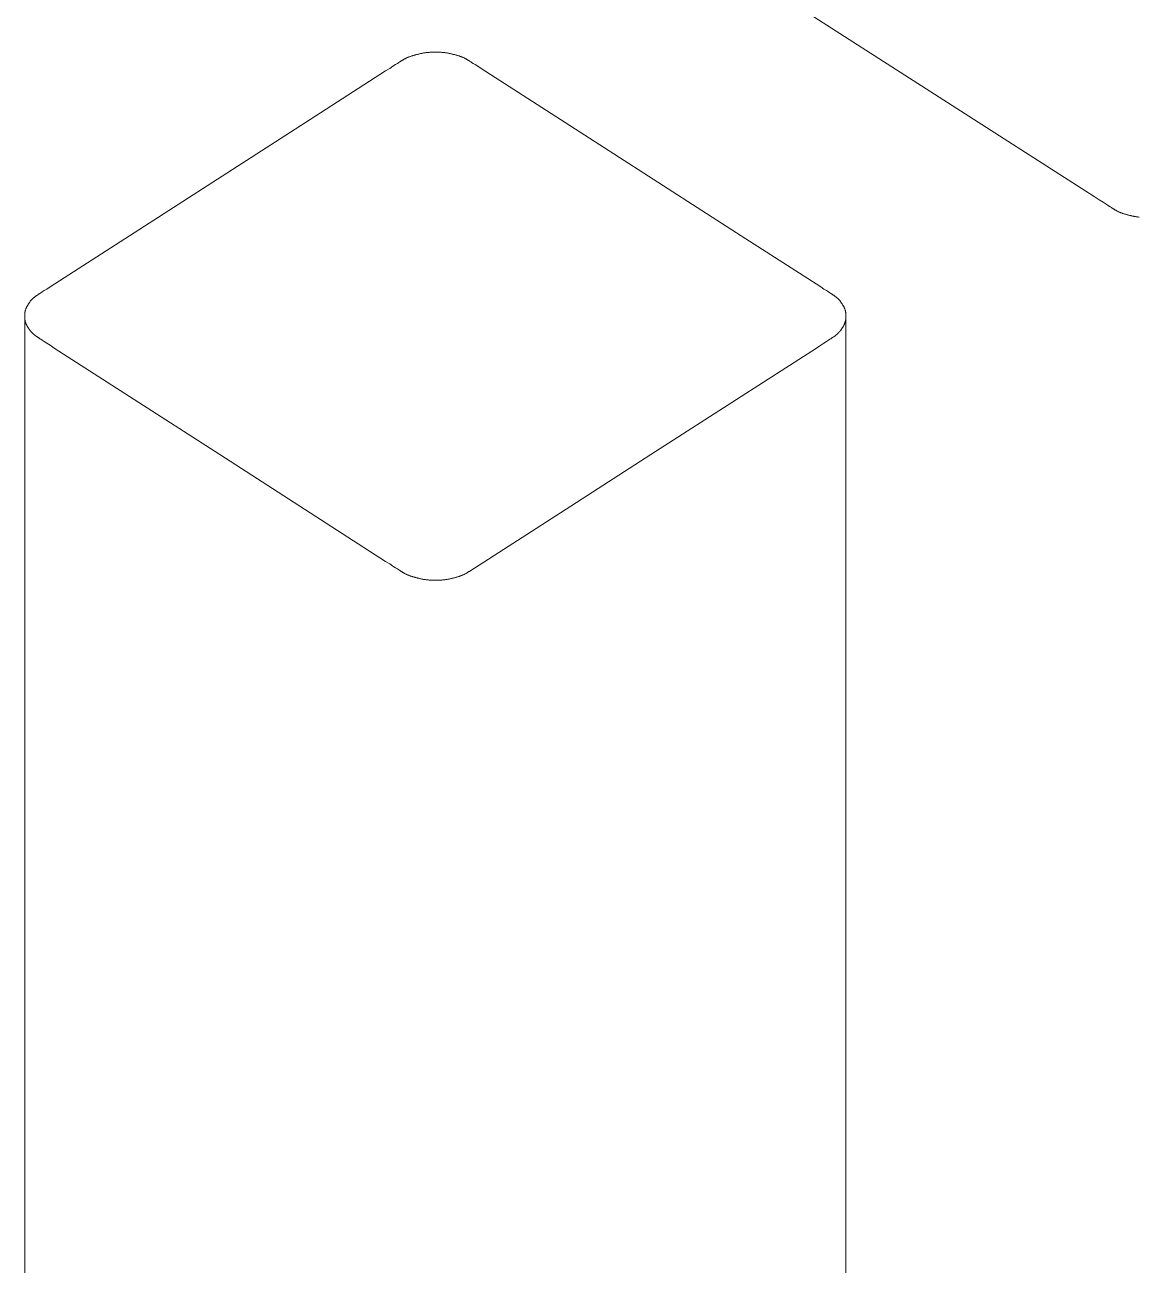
# Model space of a CAD drawing. Units: millimetres at full size, sheet at 1:100. Extents: x -138278 to 134990, y -16593 to 30671.
# Drawn here: x 130980 to 131647, y 22481 to 23224 of the extents above; entities that cross this region are included whole.
import ezdxf

# ---------------------------------------------------------------- set-up
doc = ezdxf.new("R2010")
doc.units = ezdxf.units.MM
doc.header["$LTSCALE"] = 100
doc.layers.add('F-0_枠', color=134, linetype='Continuous', lineweight=18)

msp = doc.modelspace()

# ---------------------------------------------------------------- linework, layer by layer
at = {"layer": 'F-0_枠'}
for p, q in [((130980, 23045), (130980, 23047)), ((130980, 23045), (130980, 23047)), ((131471.2, 23047.5), (131471.2, 23047.2)), ((131471.2, 23047.5), (131471.2, 23047.2)), ((131471.2, 23047.2), (131471.2, 23047.2)), ((131471.2, 23047.2), (131471.2, 23047.2)), ((131471.3, 23049.3), (131471.3, 22309.8)), ((131471.3, 23049.3), (131471.3, 22309.8)), ((130980.4, 23045.5), (130980.5, 23045.3)), ((130980.4, 23045.5), (130980.5, 23045.3)), ((130983.1, 23040.7), (130983.1, 23040.7)), ((130983.1, 23040.7), (130983.1, 23040.7)), ((131468.1, 23040.7), (131468, 23040.6)), ((131468.1, 23040.7), (131468, 23040.6)), ((130987, 23037.1), (130987.2, 23036.9)), ((130987, 23037.1), (130987.2, 23036.9)), ((130987.6, 23036.7), (130987.8, 23036.6)), ((130987.6, 23036.7), (130987.8, 23036.6)), ((130987.8, 23036.6), (130987.9, 23036.5)), ((130987.8, 23036.6), (130987.9, 23036.5)), ((130987.9, 23036.5), (130988.1, 23036.4)), ((130987.9, 23036.5), (130988.1, 23036.4)), ((130990.3, 23034.9), (130991.5, 23034.2)), ((130990.3, 23034.9), (130991.5, 23034.2)), ((130991.5, 23034.2), (130993, 23033.2)), ((130991.5, 23034.2), (130993, 23033.2)), ((131463.2, 23036.5), (131463.1, 23036.4)), ((131463.2, 23036.5), (131463.1, 23036.4)), ((131464.3, 23037.1), (131464.2, 23037.1)), ((131464.3, 23037.1), (131464.2, 23037.1)), ((131464.8, 23037.5), (131464.9, 23037.6)), ((131464.8, 23037.5), (131464.9, 23037.6)), ((131246.3, 22896.8), (131300.4, 22931.7)), ((131246.3, 22896.8), (131300.4, 22931.7)), ((131242.8, 22894.8), (131243.1, 22894.9)), ((131242.8, 22894.8), (131243.1, 22894.9)), ((131243.1, 22894.9), (131243.4, 22895.1)), ((131243.1, 22894.9), (131243.4, 22895.1)), ((131243.4, 22895.1), (131243.7, 22895.2)), ((131243.4, 22895.1), (131243.7, 22895.2)), ((131245.1, 22896.1), (131244.9, 22895.9)), ((131245.1, 22896.1), (131244.9, 22895.9)), ((131245.4, 22896.3), (131245.1, 22896.1)), ((131245.4, 22896.3), (131245.1, 22896.1)), ((131245.7, 22896.5), (131245.4, 22896.3)), ((131245.7, 22896.5), (131245.4, 22896.3)), ((131246.1, 22896.7), (131246.4, 22896.9)), ((131246.1, 22896.7), (131246.4, 22896.9))]:
    msp.add_line(p, q, dxfattribs=at)
for points in [[(131434.3, 23240.1), (131619.8, 23120.9), (131622.8, 23119), (131625.1, 23117.5), (131627, 23116.3), (131628.4, 23115.4), (131629.4, 23114.8), (131630.1, 23114.3), (131630.6, 23114), (131630.9, 23113.8), (131631, 23113.7), (131631.2, 23113.6), (131631.3, 23113.5), (131631.5, 23113.4), (131631.7, 23113.3), (131631.9, 23113.1), (131632.2, 23113), (131632.4, 23112.8), (131632.7, 23112.7), (131633, 23112.5), (131633.3, 23112.3), (131633.6, 23112.2), (131633.9, 23112), (131634.2, 23111.9), (131634.5, 23111.7), (131634.8, 23111.6), (131635.2, 23111.4), (131635.5, 23111.3), (131635.8, 23111.2), (131636.2, 23111.1), (131636.5, 23110.9), (131636.8, 23110.8), (131637.2, 23110.7), (131637.5, 23110.6), (131637.8, 23110.5), (131638.2, 23110.4), (131638.5, 23110.3), (131638.9, 23110.2), (131639.2, 23110.1), (131639.6, 23110)], [(131434.3, 23240.1), (131619.8, 23120.9), (131622.8, 23119), (131625.1, 23117.5), (131627, 23116.3), (131628.4, 23115.4), (131629.4, 23114.8), (131630.1, 23114.3), (131630.6, 23114), (131630.9, 23113.8), (131631, 23113.7), (131631.2, 23113.6), (131631.3, 23113.5), (131631.5, 23113.4), (131631.7, 23113.3), (131631.9, 23113.1), (131632.2, 23113), (131632.4, 23112.8), (131632.7, 23112.7), (131633, 23112.5), (131633.3, 23112.3), (131633.6, 23112.2), (131633.9, 23112), (131634.2, 23111.9), (131634.5, 23111.7), (131634.8, 23111.6), (131635.2, 23111.4), (131635.5, 23111.3), (131635.8, 23111.2), (131636.2, 23111.1), (131636.5, 23110.9), (131636.8, 23110.8), (131637.2, 23110.7), (131637.5, 23110.6), (131637.8, 23110.5), (131638.2, 23110.4), (131638.5, 23110.3), (131638.9, 23110.2), (131639.2, 23110.1), (131639.6, 23110)], [(130995, 23066.9), (131042.5, 23097.5), (131150.7, 23167.1), (131195.8, 23196.1), (131198.3, 23197.6), (131200.2, 23198.9), (131201.8, 23199.9), (131202.9, 23200.6), (131203.8, 23201.2), (131204.4, 23201.5), (131204.8, 23201.8), (131205, 23202), (131205.2, 23202.1), (131205.3, 23202.2), (131205.5, 23202.3), (131205.7, 23202.4), (131205.9, 23202.5), (131206.1, 23202.6), (131206.4, 23202.8), (131206.6, 23202.9), (131206.9, 23203.1), (131207.2, 23203.3), (131207.5, 23203.4), (131207.8, 23203.6), (131208.1, 23203.8), (131208.4, 23203.9), (131208.7, 23204.1), (131209.1, 23204.2), (131209.4, 23204.3), (131209.7, 23204.5), (131210.1, 23204.6), (131210.4, 23204.7), (131210.7, 23204.8), (131211.1, 23205), (131211.4, 23205.1), (131211.8, 23205.2), (131212.1, 23205.3), (131212.5, 23205.4), (131212.8, 23205.5), (131213.2, 23205.6)], [(130995, 23066.9), (131042.5, 23097.5), (131150.7, 23167.1), (131195.8, 23196.1), (131198.3, 23197.6), (131200.2, 23198.9), (131201.8, 23199.9), (131202.9, 23200.6), (131203.8, 23201.2), (131204.4, 23201.5), (131204.8, 23201.8), (131205, 23202), (131205.2, 23202.1), (131205.3, 23202.2), (131205.5, 23202.3), (131205.7, 23202.4), (131205.9, 23202.5), (131206.1, 23202.6), (131206.4, 23202.8), (131206.6, 23202.9), (131206.9, 23203.1), (131207.2, 23203.3), (131207.5, 23203.4), (131207.8, 23203.6), (131208.1, 23203.8), (131208.4, 23203.9), (131208.7, 23204.1), (131209.1, 23204.2), (131209.4, 23204.3), (131209.7, 23204.5), (131210.1, 23204.6), (131210.4, 23204.7), (131210.7, 23204.8), (131211.1, 23205), (131211.4, 23205.1), (131211.8, 23205.2), (131212.1, 23205.3), (131212.5, 23205.4), (131212.8, 23205.5), (131213.2, 23205.6)], [(131213.2, 23205.6), (131213.5, 23205.7), (131213.9, 23205.8), (131214.2, 23205.9), (131214.6, 23206), (131214.9, 23206), (131215.3, 23206.1), (131215.6, 23206.2), (131216, 23206.3), (131216.3, 23206.4), (131216.7, 23206.5), (131217.1, 23206.6), (131217.4, 23206.6), (131217.8, 23206.7), (131218.1, 23206.8), (131218.5, 23206.9), (131218.9, 23206.9), (131219.2, 23207), (131219.6, 23207), (131220, 23207.1), (131220.4, 23207.1), (131220.7, 23207.2), (131221.1, 23207.2), (131221.5, 23207.2), (131221.9, 23207.2), (131222.2, 23207.3), (131222.6, 23207.3), (131223, 23207.3), (131223.4, 23207.3), (131223.7, 23207.3), (131224.1, 23207.3), (131224.5, 23207.3), (131224.9, 23207.3), (131225.3, 23207.3), (131225.6, 23207.3), (131226, 23207.3), (131226.4, 23207.3), (131226.8, 23207.3), (131227.1, 23207.3), (131227.5, 23207.3)], [(131213.2, 23205.6), (131213.5, 23205.7), (131213.9, 23205.8), (131214.2, 23205.9), (131214.6, 23206), (131214.9, 23206), (131215.3, 23206.1), (131215.6, 23206.2), (131216, 23206.3), (131216.3, 23206.4), (131216.7, 23206.5), (131217.1, 23206.6), (131217.4, 23206.6), (131217.8, 23206.7), (131218.1, 23206.8), (131218.5, 23206.9), (131218.9, 23206.9), (131219.2, 23207), (131219.6, 23207), (131220, 23207.1), (131220.4, 23207.1), (131220.7, 23207.2), (131221.1, 23207.2), (131221.5, 23207.2), (131221.9, 23207.2), (131222.2, 23207.3), (131222.6, 23207.3), (131223, 23207.3), (131223.4, 23207.3), (131223.7, 23207.3), (131224.1, 23207.3), (131224.5, 23207.3), (131224.9, 23207.3), (131225.3, 23207.3), (131225.6, 23207.3), (131226, 23207.3), (131226.4, 23207.3), (131226.8, 23207.3), (131227.1, 23207.3), (131227.5, 23207.3)], [(131227.5, 23207.3), (131227.9, 23207.3), (131228.3, 23207.3), (131228.6, 23207.3), (131229, 23207.3), (131229.4, 23207.2), (131229.8, 23207.2), (131230.1, 23207.2), (131230.5, 23207.2), (131230.9, 23207.1), (131231.3, 23207.1), (131231.6, 23207), (131232, 23207), (131232.4, 23206.9), (131232.7, 23206.9), (131233.1, 23206.8), (131233.5, 23206.7), (131233.8, 23206.6), (131234.2, 23206.6), (131234.5, 23206.5), (131234.9, 23206.4), (131235.2, 23206.3), (131235.6, 23206.2), (131235.9, 23206.1), (131236.3, 23206), (131236.7, 23206), (131237, 23205.9), (131237.4, 23205.8), (131237.7, 23205.7), (131238.1, 23205.6), (131238.4, 23205.5), (131238.8, 23205.4), (131239.1, 23205.3), (131239.4, 23205.2), (131239.8, 23205.1), (131240.1, 23205), (131240.5, 23204.8), (131240.8, 23204.7), (131241.1, 23204.6), (131241.5, 23204.5)], [(131227.5, 23207.3), (131227.9, 23207.3), (131228.3, 23207.3), (131228.6, 23207.3), (131229, 23207.3), (131229.4, 23207.2), (131229.8, 23207.2), (131230.1, 23207.2), (131230.5, 23207.2), (131230.9, 23207.1), (131231.3, 23207.1), (131231.6, 23207), (131232, 23207), (131232.4, 23206.9), (131232.7, 23206.9), (131233.1, 23206.8), (131233.5, 23206.7), (131233.8, 23206.6), (131234.2, 23206.6), (131234.5, 23206.5), (131234.9, 23206.4), (131235.2, 23206.3), (131235.6, 23206.2), (131235.9, 23206.1), (131236.3, 23206), (131236.7, 23206), (131237, 23205.9), (131237.4, 23205.8), (131237.7, 23205.7), (131238.1, 23205.6), (131238.4, 23205.5), (131238.8, 23205.4), (131239.1, 23205.3), (131239.4, 23205.2), (131239.8, 23205.1), (131240.1, 23205), (131240.5, 23204.8), (131240.8, 23204.7), (131241.1, 23204.6), (131241.5, 23204.5)], [(131241.5, 23204.5), (131241.8, 23204.3), (131242.1, 23204.2), (131242.4, 23204.1), (131242.8, 23203.9), (131243.1, 23203.8), (131243.4, 23203.6), (131243.7, 23203.4), (131244, 23203.3), (131244.3, 23203.1), (131244.5, 23202.9), (131244.8, 23202.8), (131245, 23202.6), (131245.3, 23202.5), (131245.5, 23202.4), (131245.7, 23202.3), (131245.8, 23202.2), (131245.9, 23202.1), (131246.1, 23202), (131246.4, 23201.8), (131246.8, 23201.5), (131247.3, 23201.2), (131248.2, 23200.6), (131249.4, 23199.9), (131250.9, 23198.9), (131252.9, 23197.6), (131300.4, 23167.1), (131408.6, 23097.5), (131456.2, 23066.9), (131458.1, 23065.6), (131459.6, 23064.7), (131460.8, 23063.9), (131461.7, 23063.4), (131462.3, 23063), (131462.6, 23062.7), (131462.9, 23062.6), (131463.1, 23062.5), (131463.2, 23062.4), (131463.4, 23062.3), (131463.5, 23062.2)], [(131241.5, 23204.5), (131241.8, 23204.3), (131242.1, 23204.2), (131242.4, 23204.1), (131242.8, 23203.9), (131243.1, 23203.8), (131243.4, 23203.6), (131243.7, 23203.4), (131244, 23203.3), (131244.3, 23203.1), (131244.5, 23202.9), (131244.8, 23202.8), (131245, 23202.6), (131245.3, 23202.5), (131245.5, 23202.4), (131245.7, 23202.3), (131245.8, 23202.2), (131245.9, 23202.1), (131246.1, 23202), (131246.4, 23201.8), (131246.8, 23201.5), (131247.3, 23201.2), (131248.2, 23200.6), (131249.4, 23199.9), (131250.9, 23198.9), (131252.9, 23197.6), (131300.4, 23167.1), (131408.6, 23097.5), (131456.2, 23066.9), (131458.1, 23065.6), (131459.6, 23064.7), (131460.8, 23063.9), (131461.7, 23063.4), (131462.3, 23063), (131462.6, 23062.7), (131462.9, 23062.6), (131463.1, 23062.5), (131463.2, 23062.4), (131463.4, 23062.3), (131463.5, 23062.2)], [(131639.6, 23110), (131639.9, 23109.9), (131640.3, 23109.8), (131640.6, 23109.7), (131641, 23109.6), (131641.3, 23109.6), (131641.7, 23109.5), (131642, 23109.4), (131642.4, 23109.3), (131642.7, 23109.2), (131643.1, 23109.1), (131643.5, 23109.1), (131643.8, 23109), (131644.2, 23108.9), (131644.5, 23108.9), (131644.9, 23108.8), (131645.3, 23108.8), (131645.6, 23108.7), (131646, 23108.7), (131646.4, 23108.6), (131646.8, 23108.6)], [(131639.6, 23110), (131639.9, 23109.9), (131640.3, 23109.8), (131640.6, 23109.7), (131641, 23109.6), (131641.3, 23109.6), (131641.7, 23109.5), (131642, 23109.4), (131642.4, 23109.3), (131642.7, 23109.2), (131643.1, 23109.1), (131643.5, 23109.1), (131643.8, 23109), (131644.2, 23108.9), (131644.5, 23108.9), (131644.9, 23108.8), (131645.3, 23108.8), (131645.6, 23108.7), (131646, 23108.7), (131646.4, 23108.6), (131646.8, 23108.6)], [(130995, 23066.9), (130993, 23065.6), (130991.5, 23064.7), (130990.3, 23063.9), (130989.5, 23063.4), (130988.9, 23063), (130988.5, 23062.7), (130988.2, 23062.6), (130988.1, 23062.5), (130987.9, 23062.4), (130987.8, 23062.3), (130987.6, 23062.2), (130987.4, 23062), (130987.2, 23061.9), (130986.9, 23061.7), (130986.7, 23061.6), (130986.5, 23061.4), (130986.2, 23061.2), (130985.9, 23061), (130985.7, 23060.8), (130985.5, 23060.6), (130985.2, 23060.4), (130985, 23060.2), (130984.8, 23060), (130984.5, 23059.8)], [(130995, 23066.9), (130993, 23065.6), (130991.5, 23064.7), (130990.3, 23063.9), (130989.5, 23063.4), (130988.9, 23063), (130988.5, 23062.7), (130988.2, 23062.6), (130988.1, 23062.5), (130987.9, 23062.4), (130987.8, 23062.3), (130987.6, 23062.2), (130987.4, 23062), (130987.2, 23061.9), (130986.9, 23061.7), (130986.7, 23061.6), (130986.5, 23061.4), (130986.2, 23061.2), (130985.9, 23061), (130985.7, 23060.8), (130985.5, 23060.6), (130985.2, 23060.4), (130985, 23060.2), (130984.8, 23060), (130984.5, 23059.8)], [(131463.5, 23062.2), (131463.7, 23062), (131464, 23061.9), (131464.2, 23061.7), (131464.4, 23061.6), (131464.7, 23061.4), (131464.9, 23061.2), (131465.2, 23061), (131465.5, 23060.8), (131465.7, 23060.6), (131465.9, 23060.4), (131466.2, 23060.2), (131466.4, 23060), (131466.6, 23059.8), (131466.8, 23059.6), (131467, 23059.4), (131467.2, 23059.2), (131467.4, 23058.9), (131467.6, 23058.7), (131467.8, 23058.5), (131467.9, 23058.3), (131468.1, 23058.1), (131468.2, 23057.8), (131468.4, 23057.6), (131468.5, 23057.4), (131468.7, 23057.2), (131468.8, 23056.9), (131469, 23056.7), (131469.1, 23056.5), (131469.3, 23056.2), (131469.4, 23056), (131469.6, 23055.8), (131469.7, 23055.6), (131469.8, 23055.3), (131470, 23055.1), (131470.1, 23054.9), (131470.2, 23054.7), (131470.3, 23054.4), (131470.4, 23054.2), (131470.5, 23054)], [(131463.5, 23062.2), (131463.7, 23062), (131464, 23061.9), (131464.2, 23061.7), (131464.4, 23061.6), (131464.7, 23061.4), (131464.9, 23061.2), (131465.2, 23061), (131465.5, 23060.8), (131465.7, 23060.6), (131465.9, 23060.4), (131466.2, 23060.2), (131466.4, 23060), (131466.6, 23059.8), (131466.8, 23059.6), (131467, 23059.4), (131467.2, 23059.2), (131467.4, 23058.9), (131467.6, 23058.7), (131467.8, 23058.5), (131467.9, 23058.3), (131468.1, 23058.1), (131468.2, 23057.8), (131468.4, 23057.6), (131468.5, 23057.4), (131468.7, 23057.2), (131468.8, 23056.9), (131469, 23056.7), (131469.1, 23056.5), (131469.3, 23056.2), (131469.4, 23056), (131469.6, 23055.8), (131469.7, 23055.6), (131469.8, 23055.3), (131470, 23055.1), (131470.1, 23054.9), (131470.2, 23054.7), (131470.3, 23054.4), (131470.4, 23054.2), (131470.5, 23054)], [(130984.5, 23059.8), (130984.3, 23059.6), (130984.1, 23059.4), (130983.9, 23059.2), (130983.8, 23058.9), (130983.6, 23058.7), (130983.4, 23058.5), (130983.2, 23058.3), (130983.1, 23058.1), (130982.9, 23057.8), (130982.8, 23057.6), (130982.6, 23057.4), (130982.5, 23057.2), (130982.3, 23056.9), (130982.2, 23056.7), (130982, 23056.5), (130981.9, 23056.2), (130981.8, 23056), (130981.6, 23055.8), (130981.5, 23055.6), (130981.4, 23055.3), (130981.2, 23055.1), (130981.1, 23054.9), (130981, 23054.7), (130980.9, 23054.4), (130980.8, 23054.2), (130980.6, 23054), (130980.6, 23053.7), (130980.5, 23053.5), (130980.4, 23053.2), (130980.3, 23053), (130980.2, 23052.8), (130980.2, 23052.5), (130980.1, 23052.3), (130980.1, 23052), (130980, 23051.8), (130980, 23051.6), (130980, 23051.3), (130980, 23051.1), (130980, 23050.8)], [(130984.5, 23059.8), (130984.3, 23059.6), (130984.1, 23059.4), (130983.9, 23059.2), (130983.8, 23058.9), (130983.6, 23058.7), (130983.4, 23058.5), (130983.2, 23058.3), (130983.1, 23058.1), (130982.9, 23057.8), (130982.8, 23057.6), (130982.6, 23057.4), (130982.5, 23057.2), (130982.3, 23056.9), (130982.2, 23056.7), (130982, 23056.5), (130981.9, 23056.2), (130981.8, 23056), (130981.6, 23055.8), (130981.5, 23055.6), (130981.4, 23055.3), (130981.2, 23055.1), (130981.1, 23054.9), (130981, 23054.7), (130980.9, 23054.4), (130980.8, 23054.2), (130980.6, 23054), (130980.6, 23053.7), (130980.5, 23053.5), (130980.4, 23053.2), (130980.3, 23053), (130980.2, 23052.8), (130980.2, 23052.5), (130980.1, 23052.3), (130980.1, 23052), (130980, 23051.8), (130980, 23051.6), (130980, 23051.3), (130980, 23051.1), (130980, 23050.8)], [(130980, 23050.8), (130979.9, 23050.6), (130979.9, 23050.4), (130979.9, 23050.1), (130979.9, 23049.9), (130979.9, 23049.6), (130979.9, 23049.4), (130979.9, 23049.1), (130979.9, 23048.9), (130979.9, 23048.7), (130979.9, 23048.4), (130979.9, 23048.2), (130980, 23047.9), (130980, 23047.7), (130980, 23047.5), (130980, 23047.2), (130980, 23047), (130980.1, 23046.7), (130980.1, 23046.5), (130980.2, 23046.3), (130980.2, 23046), (130980.3, 23045.8), (130980.4, 23045.5)], [(130980, 23050.8), (130979.9, 23050.6), (130979.9, 23050.4), (130979.9, 23050.1), (130979.9, 23049.9), (130979.9, 23049.6), (130979.9, 23049.4), (130979.9, 23049.1), (130979.9, 23048.9), (130979.9, 23048.7), (130979.9, 23048.4), (130979.9, 23048.2), (130980, 23047.9), (130980, 23047.7), (130980, 23047.5), (130980, 23047.2), (130980, 23047), (130980.1, 23046.7), (130980.1, 23046.5), (130980.2, 23046.3), (130980.2, 23046), (130980.3, 23045.8), (130980.4, 23045.5)], [(131470.2, 23044.1), (131470.3, 23044.3), (131470.3, 23044.4), (131470.4, 23044.5), (131470.4, 23044.6), (131470.4, 23044.7), (131470.5, 23044.8), (131470.5, 23045), (131470.6, 23045.1), (131470.6, 23045.2), (131470.6, 23045.3), (131470.7, 23045.4), (131470.7, 23045.5), (131470.8, 23045.7), (131470.8, 23045.8), (131470.8, 23045.9), (131470.9, 23046), (131470.9, 23046.1), (131470.9, 23046.2), (131471, 23046.4), (131471, 23046.5), (131471, 23046.6), (131471.1, 23046.7), (131471.1, 23046.8), (131471.1, 23046.9), (131471.1, 23047.1), (131471.2, 23047.2)], [(131470.2, 23044.1), (131470.3, 23044.3), (131470.3, 23044.4), (131470.4, 23044.5), (131470.4, 23044.6), (131470.4, 23044.7), (131470.5, 23044.8), (131470.5, 23045), (131470.6, 23045.1), (131470.6, 23045.2), (131470.6, 23045.3), (131470.7, 23045.4), (131470.7, 23045.5), (131470.8, 23045.7), (131470.8, 23045.8), (131470.8, 23045.9), (131470.9, 23046), (131470.9, 23046.1), (131470.9, 23046.2), (131471, 23046.4), (131471, 23046.5), (131471, 23046.6), (131471.1, 23046.7), (131471.1, 23046.8), (131471.1, 23046.9), (131471.1, 23047.1), (131471.2, 23047.2)], [(131470.5, 23054), (131470.6, 23053.7), (131470.7, 23053.5), (131470.8, 23053.2), (131470.9, 23053), (131470.9, 23052.8), (131471, 23052.5), (131471.1, 23052.3), (131471.1, 23052), (131471.1, 23051.8), (131471.2, 23051.6), (131471.2, 23051.3), (131471.2, 23051.1), (131471.2, 23050.8), (131471.2, 23050.6), (131471.3, 23050.4), (131471.3, 23050.1), (131471.3, 23049.9), (131471.3, 23049.6), (131471.3, 23049.4), (131471.3, 23049.1), (131471.3, 23048.9), (131471.3, 23048.7), (131471.3, 23048.4), (131471.2, 23048.2)], [(131470.5, 23054), (131470.6, 23053.7), (131470.7, 23053.5), (131470.8, 23053.2), (131470.9, 23053), (131470.9, 23052.8), (131471, 23052.5), (131471.1, 23052.3), (131471.1, 23052), (131471.1, 23051.8), (131471.2, 23051.6), (131471.2, 23051.3), (131471.2, 23051.1), (131471.2, 23050.8), (131471.2, 23050.6), (131471.3, 23050.4), (131471.3, 23050.1), (131471.3, 23049.9), (131471.3, 23049.6), (131471.3, 23049.4), (131471.3, 23049.1), (131471.3, 23048.9), (131471.3, 23048.7), (131471.3, 23048.4), (131471.2, 23048.2)], [(131471.2, 23048.2), (131471.2, 23047.9), (131471.2, 23047.7), (131471.2, 23047.5)], [(131471.2, 23048.2), (131471.2, 23047.9), (131471.2, 23047.7), (131471.2, 23047.5)], [(130985.4, 22300.3), (130984.1, 22309.3), (130983.1, 22318.3), (130982.3, 22327.4), (130981.6, 22336.4), (130981.1, 22345.2), (130980.7, 22353.8), (130980.4, 22362.1), (130980.2, 22369.9), (130980.1, 22377.2), (130980, 22383.8), (130980, 22389.7), (130980, 22394.8), (130980, 23019.3), (130980, 23026.4), (130980, 23032.2), (130980, 23036.7), (130980, 23040), (130980, 23042.4), (130980, 23044), (130980, 23045)], [(130985.4, 22300.3), (130984.1, 22309.3), (130983.1, 22318.3), (130982.3, 22327.4), (130981.6, 22336.4), (130981.1, 22345.2), (130980.7, 22353.8), (130980.4, 22362.1), (130980.2, 22369.9), (130980.1, 22377.2), (130980, 22383.8), (130980, 22389.7), (130980, 22394.8), (130980, 23019.3), (130980, 23026.4), (130980, 23032.2), (130980, 23036.7), (130980, 23040), (130980, 23042.4), (130980, 23044), (130980, 23045)], [(130980.5, 23045.3), (130980.6, 23045.1), (130980.6, 23044.8), (130980.8, 23044.6), (130980.9, 23044.4), (130981, 23044.1), (130981.1, 23043.9), (130981.2, 23043.7), (130981.4, 23043.4), (130981.5, 23043.2), (130981.6, 23043), (130981.8, 23042.8), (130981.9, 23042.5), (130982, 23042.3), (130982.2, 23042.1), (130982.3, 23041.9), (130982.5, 23041.6), (130982.6, 23041.4), (130982.8, 23041.2), (130982.9, 23041), (130983.1, 23040.7)], [(130980.5, 23045.3), (130980.6, 23045.1), (130980.6, 23044.8), (130980.8, 23044.6), (130980.9, 23044.4), (130981, 23044.1), (130981.1, 23043.9), (130981.2, 23043.7), (130981.4, 23043.4), (130981.5, 23043.2), (130981.6, 23043), (130981.8, 23042.8), (130981.9, 23042.5), (130982, 23042.3), (130982.2, 23042.1), (130982.3, 23041.9), (130982.5, 23041.6), (130982.6, 23041.4), (130982.8, 23041.2), (130982.9, 23041), (130983.1, 23040.7)], [(130983.1, 23040.7), (130983.2, 23040.6), (130983.3, 23040.5), (130983.3, 23040.4), (130983.4, 23040.3), (130983.5, 23040.3), (130983.5, 23040.2), (130983.6, 23040.1), (130983.7, 23040), (130983.8, 23039.9), (130983.8, 23039.9), (130983.9, 23039.8), (130984, 23039.7), (130984, 23039.6), (130984.1, 23039.5), (130984.2, 23039.5), (130984.3, 23039.4), (130984.3, 23039.3), (130984.4, 23039.2), (130984.5, 23039.2), (130984.6, 23039.1), (130984.7, 23039), (130984.7, 23038.9), (130984.8, 23038.8), (130984.9, 23038.8), (130985, 23038.7), (130985.1, 23038.6), (130985.2, 23038.5), (130985.3, 23038.5), (130985.3, 23038.4), (130985.4, 23038.3), (130985.5, 23038.3), (130985.6, 23038.2), (130985.7, 23038.1), (130985.8, 23038), (130985.9, 23038), (130985.9, 23037.9), (130986, 23037.8), (130986.1, 23037.7), (130986.2, 23037.7)], [(130983.1, 23040.7), (130983.2, 23040.6), (130983.3, 23040.5), (130983.3, 23040.4), (130983.4, 23040.3), (130983.5, 23040.3), (130983.5, 23040.2), (130983.6, 23040.1), (130983.7, 23040), (130983.8, 23039.9), (130983.8, 23039.9), (130983.9, 23039.8), (130984, 23039.7), (130984, 23039.6), (130984.1, 23039.5), (130984.2, 23039.5), (130984.3, 23039.4), (130984.3, 23039.3), (130984.4, 23039.2), (130984.5, 23039.2), (130984.6, 23039.1), (130984.7, 23039), (130984.7, 23038.9), (130984.8, 23038.8), (130984.9, 23038.8), (130985, 23038.7), (130985.1, 23038.6), (130985.2, 23038.5), (130985.3, 23038.5), (130985.3, 23038.4), (130985.4, 23038.3), (130985.5, 23038.3), (130985.6, 23038.2), (130985.7, 23038.1), (130985.8, 23038), (130985.9, 23038), (130985.9, 23037.9), (130986, 23037.8), (130986.1, 23037.7), (130986.2, 23037.7)], [(131464.9, 23037.6), (131465, 23037.7), (131465.1, 23037.8), (131465.3, 23037.9), (131465.4, 23038), (131465.5, 23038.1), (131465.6, 23038.2), (131465.7, 23038.3), (131465.8, 23038.4), (131465.9, 23038.5), (131466.1, 23038.6), (131466.2, 23038.7), (131466.3, 23038.8), (131466.4, 23038.9), (131466.5, 23039), (131466.6, 23039.1), (131466.7, 23039.3), (131466.8, 23039.4), (131466.9, 23039.5), (131467, 23039.6), (131467.1, 23039.7), (131467.2, 23039.8), (131467.3, 23039.9), (131467.4, 23040), (131467.5, 23040.1), (131467.6, 23040.2), (131467.7, 23040.3), (131467.8, 23040.4), (131467.9, 23040.5), (131468, 23040.6)], [(131464.9, 23037.6), (131465, 23037.7), (131465.1, 23037.8), (131465.3, 23037.9), (131465.4, 23038), (131465.5, 23038.1), (131465.6, 23038.2), (131465.7, 23038.3), (131465.8, 23038.4), (131465.9, 23038.5), (131466.1, 23038.6), (131466.2, 23038.7), (131466.3, 23038.8), (131466.4, 23038.9), (131466.5, 23039), (131466.6, 23039.1), (131466.7, 23039.3), (131466.8, 23039.4), (131466.9, 23039.5), (131467, 23039.6), (131467.1, 23039.7), (131467.2, 23039.8), (131467.3, 23039.9), (131467.4, 23040), (131467.5, 23040.1), (131467.6, 23040.2), (131467.7, 23040.3), (131467.8, 23040.4), (131467.9, 23040.5), (131468, 23040.6)], [(131470.2, 23044.1), (131470.1, 23043.9), (131470, 23043.7), (131469.8, 23043.4), (131469.7, 23043.2), (131469.6, 23043), (131469.4, 23042.8), (131469.3, 23042.5), (131469.1, 23042.3), (131469, 23042.1), (131468.8, 23041.9), (131468.7, 23041.6), (131468.5, 23041.4), (131468.4, 23041.2), (131468.2, 23041), (131468.1, 23040.7)], [(131470.2, 23044.1), (131470.1, 23043.9), (131470, 23043.7), (131469.8, 23043.4), (131469.7, 23043.2), (131469.6, 23043), (131469.4, 23042.8), (131469.3, 23042.5), (131469.1, 23042.3), (131469, 23042.1), (131468.8, 23041.9), (131468.7, 23041.6), (131468.5, 23041.4), (131468.4, 23041.2), (131468.2, 23041), (131468.1, 23040.7)], [(130986.2, 23037.7), (130986.3, 23037.6), (130986.4, 23037.5), (130986.5, 23037.4), (130986.6, 23037.4), (130986.7, 23037.3), (130986.8, 23037.2), (130986.9, 23037.2), (130987, 23037.1)], [(130986.2, 23037.7), (130986.3, 23037.6), (130986.4, 23037.5), (130986.5, 23037.4), (130986.6, 23037.4), (130986.7, 23037.3), (130986.8, 23037.2), (130986.9, 23037.2), (130987, 23037.1)], [(130987.2, 23036.9), (130987.4, 23036.8), (130987.6, 23036.7)], [(130987.2, 23036.9), (130987.4, 23036.8), (130987.6, 23036.7)], [(130988.1, 23036.4), (130988.2, 23036.3), (130988.5, 23036.1), (130988.9, 23035.8), (130989.5, 23035.5), (130990.3, 23034.9)], [(130988.1, 23036.4), (130988.2, 23036.3), (130988.5, 23036.1), (130988.9, 23035.8), (130989.5, 23035.5), (130990.3, 23034.9)], [(130993, 23033.2), (130995, 23031.9), (130997.4, 23030.3)], [(130993, 23033.2), (130995, 23031.9), (130997.4, 23030.3)], [(131300.4, 22931.7), (131354.5, 22966.5), (131408.6, 23001.3), (131453.7, 23030.3), (131456.2, 23031.9), (131458.1, 23033.2)], [(131300.4, 22931.7), (131354.5, 22966.5), (131408.6, 23001.3), (131453.7, 23030.3), (131456.2, 23031.9), (131458.1, 23033.2)], [(131463.1, 23036.4), (131462.9, 23036.3), (131462.6, 23036.1), (131462.3, 23035.8), (131461.7, 23035.5), (131460.8, 23034.9), (131459.6, 23034.2), (131458.1, 23033.2), (131456.2, 23031.9), (131453.7, 23030.3)], [(131463.1, 23036.4), (131462.9, 23036.3), (131462.6, 23036.1), (131462.3, 23035.8), (131461.7, 23035.5), (131460.8, 23034.9), (131459.6, 23034.2), (131458.1, 23033.2), (131456.2, 23031.9), (131453.7, 23030.3)], [(131464.2, 23037.1), (131464, 23036.9), (131463.7, 23036.8), (131463.5, 23036.7), (131463.4, 23036.6), (131463.2, 23036.5)], [(131464.2, 23037.1), (131464, 23036.9), (131463.7, 23036.8), (131463.5, 23036.7), (131463.4, 23036.6), (131463.2, 23036.5)], [(131464.3, 23037.1), (131464.4, 23037.2), (131464.5, 23037.3), (131464.7, 23037.4), (131464.8, 23037.5)], [(131464.3, 23037.1), (131464.4, 23037.2), (131464.5, 23037.3), (131464.7, 23037.4), (131464.8, 23037.5)], [(130995, 23031.9), (130997.4, 23030.3), (131042.5, 23001.3), (131096.6, 22966.5), (131150.7, 22931.7), (131195.8, 22902.6), (131198.3, 22901.1), (131200.2, 22899.8), (131201.8, 22898.8), (131202.9, 22898.1), (131203.8, 22897.5), (131204.4, 22897.1), (131204.8, 22896.9), (131205, 22896.7), (131205.2, 22896.6), (131205.3, 22896.5), (131205.5, 22896.4), (131205.7, 22896.3), (131205.9, 22896.2), (131206.1, 22896), (131206.4, 22895.9), (131206.6, 22895.7), (131206.9, 22895.6), (131207.2, 22895.4), (131207.5, 22895.2), (131207.8, 22895.1), (131208.1, 22894.9), (131208.4, 22894.8), (131208.7, 22894.6), (131209.1, 22894.5), (131209.4, 22894.3), (131209.7, 22894.2), (131210.1, 22894.1), (131210.4, 22893.9), (131210.7, 22893.8), (131211.1, 22893.7), (131211.4, 22893.6), (131211.8, 22893.5), (131212.1, 22893.4), (131212.5, 22893.3)], [(130995, 23031.9), (130997.4, 23030.3), (131042.5, 23001.3), (131096.6, 22966.5), (131150.7, 22931.7), (131195.8, 22902.6), (131198.3, 22901.1), (131200.2, 22899.8), (131201.8, 22898.8), (131202.9, 22898.1), (131203.8, 22897.5), (131204.4, 22897.1), (131204.8, 22896.9), (131205, 22896.7), (131205.2, 22896.6), (131205.3, 22896.5), (131205.5, 22896.4), (131205.7, 22896.3), (131205.9, 22896.2), (131206.1, 22896), (131206.4, 22895.9), (131206.6, 22895.7), (131206.9, 22895.6), (131207.2, 22895.4), (131207.5, 22895.2), (131207.8, 22895.1), (131208.1, 22894.9), (131208.4, 22894.8), (131208.7, 22894.6), (131209.1, 22894.5), (131209.4, 22894.3), (131209.7, 22894.2), (131210.1, 22894.1), (131210.4, 22893.9), (131210.7, 22893.8), (131211.1, 22893.7), (131211.4, 22893.6), (131211.8, 22893.5), (131212.1, 22893.4), (131212.5, 22893.3)], [(131212.5, 22893.3), (131212.8, 22893.2), (131213.2, 22893.1), (131213.5, 22893), (131213.9, 22892.9), (131214.2, 22892.8), (131214.6, 22892.7), (131214.9, 22892.6), (131215.3, 22892.5), (131215.6, 22892.5), (131216, 22892.4), (131216.3, 22892.3), (131216.7, 22892.2), (131217.1, 22892.1), (131217.4, 22892), (131217.8, 22892), (131218.1, 22891.9), (131218.5, 22891.8), (131218.9, 22891.8), (131219.2, 22891.7), (131219.6, 22891.7), (131220, 22891.6), (131220.4, 22891.6), (131220.7, 22891.5), (131221.1, 22891.5), (131221.5, 22891.5), (131221.9, 22891.4), (131222.2, 22891.4), (131222.6, 22891.4), (131223, 22891.4), (131223.4, 22891.4), (131223.7, 22891.4), (131224.1, 22891.4), (131224.5, 22891.4), (131224.9, 22891.4), (131225.3, 22891.4), (131225.6, 22891.4), (131226, 22891.4), (131226.4, 22891.4), (131226.8, 22891.4)], [(131212.5, 22893.3), (131212.8, 22893.2), (131213.2, 22893.1), (131213.5, 22893), (131213.9, 22892.9), (131214.2, 22892.8), (131214.6, 22892.7), (131214.9, 22892.6), (131215.3, 22892.5), (131215.6, 22892.5), (131216, 22892.4), (131216.3, 22892.3), (131216.7, 22892.2), (131217.1, 22892.1), (131217.4, 22892), (131217.8, 22892), (131218.1, 22891.9), (131218.5, 22891.8), (131218.9, 22891.8), (131219.2, 22891.7), (131219.6, 22891.7), (131220, 22891.6), (131220.4, 22891.6), (131220.7, 22891.5), (131221.1, 22891.5), (131221.5, 22891.5), (131221.9, 22891.4), (131222.2, 22891.4), (131222.6, 22891.4), (131223, 22891.4), (131223.4, 22891.4), (131223.7, 22891.4), (131224.1, 22891.4), (131224.5, 22891.4), (131224.9, 22891.4), (131225.3, 22891.4), (131225.6, 22891.4), (131226, 22891.4), (131226.4, 22891.4), (131226.8, 22891.4)], [(131226.8, 22891.4), (131227.1, 22891.4), (131227.5, 22891.4), (131227.9, 22891.4), (131228.3, 22891.4), (131228.6, 22891.4), (131229, 22891.4), (131229.4, 22891.4), (131229.8, 22891.5), (131230.1, 22891.5), (131230.5, 22891.5), (131230.9, 22891.6), (131231.3, 22891.6), (131231.6, 22891.7), (131232, 22891.7), (131232.4, 22891.8), (131232.7, 22891.8), (131233.1, 22891.9), (131233.5, 22892), (131233.8, 22892), (131234.2, 22892.1), (131234.5, 22892.2), (131234.9, 22892.3), (131235.2, 22892.4), (131235.6, 22892.5), (131235.9, 22892.5), (131236.3, 22892.6), (131236.7, 22892.7), (131237, 22892.8), (131237.4, 22892.9), (131237.7, 22893), (131238.1, 22893.1), (131238.4, 22893.2), (131238.8, 22893.3), (131239.1, 22893.4), (131239.4, 22893.5), (131239.8, 22893.6), (131240.1, 22893.7), (131240.5, 22893.8), (131240.8, 22893.9)], [(131226.8, 22891.4), (131227.1, 22891.4), (131227.5, 22891.4), (131227.9, 22891.4), (131228.3, 22891.4), (131228.6, 22891.4), (131229, 22891.4), (131229.4, 22891.4), (131229.8, 22891.5), (131230.1, 22891.5), (131230.5, 22891.5), (131230.9, 22891.6), (131231.3, 22891.6), (131231.6, 22891.7), (131232, 22891.7), (131232.4, 22891.8), (131232.7, 22891.8), (131233.1, 22891.9), (131233.5, 22892), (131233.8, 22892), (131234.2, 22892.1), (131234.5, 22892.2), (131234.9, 22892.3), (131235.2, 22892.4), (131235.6, 22892.5), (131235.9, 22892.5), (131236.3, 22892.6), (131236.7, 22892.7), (131237, 22892.8), (131237.4, 22892.9), (131237.7, 22893), (131238.1, 22893.1), (131238.4, 22893.2), (131238.8, 22893.3), (131239.1, 22893.4), (131239.4, 22893.5), (131239.8, 22893.6), (131240.1, 22893.7), (131240.5, 22893.8), (131240.8, 22893.9)], [(131240.8, 22893.9), (131241.1, 22894.1), (131241.5, 22894.2), (131241.8, 22894.3), (131242.1, 22894.5), (131242.4, 22894.6), (131242.8, 22894.8)], [(131240.8, 22893.9), (131241.1, 22894.1), (131241.5, 22894.2), (131241.8, 22894.3), (131242.1, 22894.5), (131242.4, 22894.6), (131242.8, 22894.8)], [(131244.9, 22895.9), (131244.6, 22895.7), (131244.3, 22895.6), (131244, 22895.4), (131243.7, 22895.2), (131243.4, 22895.1)], [(131244.9, 22895.9), (131244.6, 22895.7), (131244.3, 22895.6), (131244, 22895.4), (131243.7, 22895.2), (131243.4, 22895.1)], [(131246.3, 22896.8), (131246, 22896.6), (131245.7, 22896.5)], [(131246.3, 22896.8), (131246, 22896.6), (131245.7, 22896.5)]]:
    msp.add_lwpolyline(points, dxfattribs=at)

doc.saveas('drawing.dxf')
